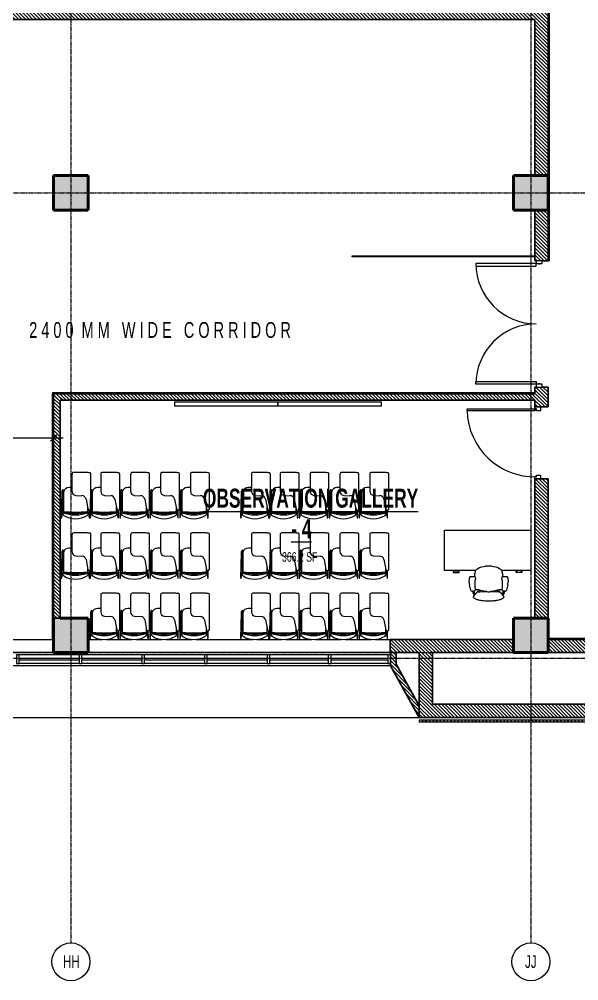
# Model space of a CAD drawing. Header units: millimetres. Extents: x -25222 to 91371, y -63339 to 20835.
# Drawn here: x 36837 to 46568, y -63101 to -46366 of the extents above; entities that cross this region are included whole.
import ezdxf

# ---------------------------------------------------------------- set-up
doc = ezdxf.new("R2010")
doc.units = ezdxf.units.MM
doc.linetypes.add('Grid Line', pattern=[22.225, 12.7, -3.175, 3.175, -3.175])
for name, color, linetype, lineweight in [('A-ANNO-DIMS', 211, 'Continuous', 9), ('A-ANNO-DIMS-110', 211, 'Continuous', 9), ('A-AREA-IDEN', 2, 'Continuous', 9), ('A-DOOR', 31, 'Continuous', 5), ('A-DOOR-FRAM', 31, 'Continuous', 5), ('A-GLAZ-CURT', 52, 'Continuous', 5), ('A-GLAZ-CWMG', 51, 'Continuous', 5), ('A-WALL', 113, 'Continuous', 5), ('A-WALL-PATT', 111, 'Continuous', 25), ('E-ELEC-EQPM', 71, 'Continuous', 5), ('G-ANNO-TEXT', 231, 'Continuous', 9), ('I-FURN', 30, 'Continuous', 5), ('S-COLS', 52, 'Continuous', 5), ('S-GRID', 1, 'Continuous', 9), ('S-GRID-IDEN', 1, 'Continuous', 9)]:
    doc.layers.add(name, color=color, linetype=linetype, lineweight=lineweight)
doc.styles.add('Swis721 Cn BT', font='swissc.ttf', dxfattribs={"width": 0.8, "height": 220})
doc.styles.add('Swis721 Cn BT_3', font='swissc.ttf', dxfattribs={"width": 0.8, "height": 165})
doc.styles.add('Swis721 Cn BT_4', font='swissc.ttf', dxfattribs={"width": 0.8, "height": 275})
doc.styles.add('Swis721 Cn BT_9', font='swissc.ttf', dxfattribs={"width": 0.8, "height": 330})
doc.styles.add('Swis721 Cn BT_B', font='swisscb.ttf', dxfattribs={"width": 0.8, "height": 330})
doc.dimstyles.new('Diagonal_-3_mm_Swiss', dxfattribs={"dimscale": 304.8, "dimtxt": 333.106598, "dimasz": 0.360892, "dimexe": 0.360892, "dimexo": 0.541339, "dimgap": 0.072178, "dimtad": 1, "dimdec": 0, "dimzin": 0, "dimdsep": 46, "dimtxsty": 'Swis721 Cn BT_9', "dimblk1": 'OBLIQUE', "dimblk2": 'OBLIQUE', "dimsah": 1, "dimcen": 0.09, "dimdle": 0.541339, "dimazin": 0, "dimtfac": 1, "dimtdec": 4, "dimtix": 1, "dimtmove": 0, "dimatfit": 3, "dimfxl": 1, "dimtvp": 1, "dimtolj": 1, "dimtzin": 0, "dimarcsym": 2})
pattern_1 = [(315, (14219.89, -54691.457), (30.869454, 30.869454), [])]

# ---------------------------------------------------------------- blocks, each defined once
blk = doc.blocks.new('Steelcase - Seating - Max Stacker 472 Series - Tablet Arm - Right - Coated Frame-376710-4_ FOURTH FLOOR - GA PLAN')
at = {"layer": 'I-FURN', "color": 53, "lineweight": 9}
for p, q in [((-248, 520), (-246, 393)), ((-223, 438), (-239, 520)), ((239, 520), (223, 438)), ((240, 83), (248, 520)), ((-269, 367), (-269, -241)), ((-235, 392), (-236, 455)), ((-236, 455), (-232, 437)), ((-221, 437), (-223, 438)), ((-222, 450), (-221, 437)), ((-221, 392), (-221, 381)), ((-184, 202), (-217, 372)), ((-163, 422), (-210, 417)), ((-210, 338), (-210, 417)), ((210, 417), (162, 422)), ((210, 77), (210, 417)), ((221, 437), (222, 446)), ((223, 438), (221, 437)), ((221, 53), (221, 392)), ((232, 437), (236, 455)), ((236, 455), (232, 81)), ((-5, 135), (-113, 140)), ((61, -237), (61, 65)), ((61, 0), (112, 0)), ((210, 77), (212, 42)), ((228, 69), (221, 53)), ((224, 40), (237, 67)), ((-188, -262), (35, -262))]:
    blk.add_line(p, q, dxfattribs=at)
for centre, radius, start, end in [((-243, 522), 5.1, 336.4263, 203.5737), ((0, 147), 395, 59.0332, 121.0097), ((243, 522), 5.1, 336.4263, 203.5737), ((-219, 442), 14.6, 201.1788, 260.7899), ((-217, 432), 6.31, 134.7031, 226.6218), ((-184, 452), 38.1, 121.0097, 184), ((0, -206), 679, 70.9959, 109.0041), ((0, -538), 990, 77.0842, 102.9158), ((-193, 600), 174, 260.7899, 273.058), ((-192, 392), 28.8, 92.4525, 180), ((-4, -3991), 4416, 87.4448, 92.4525), ((0, -3022), 3452, 86.942, 93.058), ((195, 631), 206, 266.942, 277.6105), ((192, 392), 29.1, 360, 87.4448), ((183, 451), 39.6, 352.1538, 59.0332), ((215, 432), 7.67, 326.8542, 39.5385), ((221, 438), 11.3, 277.6105, 351.9614), ((112, 101), 101, 270, 346.5192), ((218, 43), 6.35, 183, 335), ((209, 81), 22.6, 326.6575, 359.3425), ((201, 84), 39.9, 335, 359)]:
    blk.add_arc(centre, radius, start, end, dxfattribs=at)
for centre, major_axis, start_param, end_param in [((-242, 367), (26.1, 0), 0.191986, 3.141593), ((-109, 216), (76.2, 0), 3.333579, 4.660029), ((-9, 65), (69.8, 0), 0, 1.518436), ((-253, -241), (15.2, 0), 3.141593, 4.533681), ((-188, 120), (383, 0), 4.533681, 4.712389), ((35, -237), (-25.4, 0), 1.570796, 3.141593)]:
    blk.add_ellipse(centre, major_axis=major_axis, ratio=0.999106, start_param=start_param, end_param=end_param, dxfattribs=at)
blk = doc.blocks.new('Elect LCD face - 55_-1042574-4_ FOURTH FLOOR - GA PLAN')
at = {"layer": 'E-ELEC-EQPM', "color": 53, "lineweight": 9}
for p, q in [((39535, -53024), (41335, -53024)), ((39535, -53024), (39535, -53100)), ((41335, -53100), (41335, -53024)), ((41335, -53100), (39535, -53100))]:
    blk.add_line(p, q, dxfattribs=at)
blk = doc.blocks.new('HermanMiller_Seating_AE11_Aeron_WorkChair - Std Tlt Adj Arms FabPds Size A-438281-4_ FOURTH FLOOR - GA PLAN')
at = {"layer": 'I-FURN', "color": 53, "lineweight": 9}
for p, q in [((39, 337), (117, 333)), ((-211, 261), (-180, 238)), ((-180, 238), (-175, 251)), ((-180, 238), (-154, 218)), ((-175, 251), (-144, 268)), ((-154, 238), (-156, 225)), ((-156, 225), (-154, 218)), ((-133, 256), (-154, 238)), ((-154, 218), (-135, 203)), ((-144, 268), (-133, 271)), ((-135, 203), (-126, 193)), ((-133, 271), (-117, 275)), ((-117, 258), (-133, 256)), ((-126, 193), (-125, 180)), ((-125, 180), (-125, 151)), ((-125, 180), (-91, 177)), ((-117, 275), (-116, 287)), ((-117, 275), (-117, 258)), ((-97, 311), (-4, 333)), ((-95, 220), (-92, 233)), ((-95, 217), (-95, 220)), ((-92, 196), (-95, 217)), ((-91, 183), (-92, 196)), ((-91, 177), (-91, 183)), ((138, 243), (187, 238)), ((141, 308), (141, 255)), ((187, 238), (229, 228)), ((229, 228), (247, 222)), ((247, 222), (264, 208)), ((264, 208), (280, 186)), ((280, 186), (294, 158)), ((-99, 153), (-125, 151)), ((-125, 151), (-124, 33)), ((-124, 33), (-117, 86)), ((-117, 86), (-116, 95)), ((-116, 95), (-99, 153)), ((294, 158), (305, 124)), ((305, 124), (314, 86)), ((314, 86), (318, 54)), ((-124, -33), (-125, -151)), ((-125, -180), (-125, -151)), ((-125, -151), (-99, -153)), ((-117, -86), (-124, -33)), ((-116, -95), (-117, -86)), ((-99, -153), (-116, -95)), ((294, -158), (280, -186)), ((305, -124), (294, -158)), ((314, -86), (305, -124)), ((318, -54), (314, -86)), ((-180, -238), (-211, -261)), ((-180, -238), (-154, -218)), ((-175, -251), (-180, -238)), ((-144, -268), (-175, -251)), ((-154, -218), (-156, -225)), ((-156, -225), (-154, -238)), ((-135, -203), (-154, -218)), ((-154, -238), (-133, -256)), ((-133, -271), (-144, -268)), ((-126, -193), (-135, -203)), ((-133, -256), (-117, -258)), ((-117, -275), (-133, -271)), ((-125, -180), (-126, -193)), ((-91, -177), (-125, -180)), ((-117, -275), (-117, -258)), ((-116, -287), (-117, -275)), ((-4, -333), (-97, -311)), ((-95, -217), (-92, -196)), ((-95, -220), (-95, -217)), ((-92, -233), (-95, -220)), ((-92, -196), (-91, -183)), ((-91, -183), (-91, -177)), ((117, -333), (39, -337)), ((187, -238), (138, -243)), ((141, -255), (141, -308)), ((229, -228), (187, -238)), ((247, -222), (229, -228)), ((264, -208), (247, -222)), ((280, -186), (264, -208))]:
    blk.add_line(p, q, dxfattribs=at)
for centre, radius, start, end in [((31, 185), 152, 87.0643, 103.3925), ((-218, 252), 11.4, 52.4809, 89.3775), ((-92, 259), 25.4, 181.636, 262.725), ((-91, 286), 25.4, 103.3925, 178.698), ((457, -25), 584, 159.7776, 162.2357), ((-92, 259), 25.4, 262.725, 269.798), ((2, -198), 441, 75.7341, 102.2737), ((117, 253), 23.8, 255.7341, 335.4422), ((116, 308), 25.4, 0, 87.0643), ((116, 255), 25.4, 332.4862, 0), ((699, 0), 824, 177.709, 182.291), ((-111, 0), 432, 352.8004, 7.1996), ((457, 25), 584, 197.7643, 200.2224), ((-218, -252), 11.4, 270.6225, 307.5191), ((-92, -259), 25.4, 97.275, 178.364), ((-91, -286), 25.4, 181.302, 256.6075), ((-92, -259), 25.4, 90.202, 97.275), ((2, 198), 441, 257.7263, 284.2659), ((31, -185), 152, 256.6075, 272.9357), ((117, -253), 23.8, 24.5578, 104.2659), ((116, -308), 25.4, 272.9357, 0), ((116, -255), 25.4, 0, 27.5138)]:
    blk.add_arc(centre, radius, start, end, dxfattribs=at)
blk.add_open_spline([(-217, -264), (-221, -264), (-229, -262), (-243, -249), (-260, -217), (-277, -158), (-285, -95), (-289, -41), (-290, 14), (-288, 69), (-282, 120), (-276, 156), (-269, 187), (-260, 214), (-250, 236), (-240, 252), (-229, 262), (-221, 264), (-217, 264)], degree=3, knots=[-1, -1, -1, -1, -0.95, -0.9, -0.8, -0.7, -0.6, -0.55, -0.5, -0.4, -0.35, -0.3, -0.25, -0.2, -0.15, -0.1, -0.05, 0, 0, 0, 0], dxfattribs=at)
blk = doc.blocks.new('Desk - 1_5 x 0_7-V82-4_ FOURTH FLOOR - GA PLAN')
at = {"layer": 'I-FURN', "color": 53, "lineweight": 9}
for p, q in [((0, 0), (1500, 0)), ((0, -700), (0, 0)), ((1500, 0), (1500, -700)), ((546, -700), (0, -700)), ((152, -713), (159, -713)), ((152, -713), (152, -738)), ((152, -738), (254, -738)), ((159, -732), (159, -713)), ((248, -732), (159, -732)), ((248, -713), (254, -713)), ((248, -713), (248, -732)), ((254, -738), (254, -713)), ((1500, -700), (992, -700)), ((1246, -713), (1252, -713)), ((1246, -738), (1246, -713)), ((1348, -738), (1246, -738)), ((1252, -713), (1252, -732)), ((1252, -732), (1341, -732)), ((1341, -713), (1348, -713)), ((1341, -732), (1341, -713)), ((1348, -713), (1348, -738))]:
    blk.add_line(p, q, dxfattribs=at)
blk = doc.blocks.new('MM-HOSPITAL A_B BLOCK 2022_05_19_Interiors_rvt-1-4_ FOURTH FLOOR - GA PLAN')
at = {"layer": 'A-WALL', "color": 10, "lineweight": 9}
for p, q in [((46055, -46179), (46055, -50569)), ((42630, -50484), (45785, -50484)), ((42630, -50504), (42630, -50484)), ((45785, -50504), (42630, -50504)), ((46035, -50569), (46055, -50569)), ((37415, -52864), (45785, -52864)), ((37415, -52864), (37415, -52884)), ((37415, -57159), (37415, -52884)), ((37435, -57159), (37415, -57159)), ((46055, -57139), (49050, -57139))]:
    blk.add_line(p, q, dxfattribs=at)
at = {"color": 53, "lineweight": 9}
for p in [(0, 0), (1800, 0)]:
    blk.add_blockref('Elect LCD face - 55_-1042574-4_ FOURTH FLOOR - GA PLAN', p, dxfattribs=at)
for name, p, rotation in [('Steelcase - Seating - Max Stacker 472 Series - Tablet Arm - Right - Coated Frame-376710-4_ FOURTH FLOOR - GA PLAN', (37815, -54518), 180), ('Steelcase - Seating - Max Stacker 472 Series - Tablet Arm - Right - Coated Frame-376710-4_ FOURTH FLOOR - GA PLAN', (38315, -54518), 180), ('Steelcase - Seating - Max Stacker 472 Series - Tablet Arm - Right - Coated Frame-376710-4_ FOURTH FLOOR - GA PLAN', (38835, -54518), 180), ('Steelcase - Seating - Max Stacker 472 Series - Tablet Arm - Right - Coated Frame-376710-4_ FOURTH FLOOR - GA PLAN', (39355, -54518), 180), ('Steelcase - Seating - Max Stacker 472 Series - Tablet Arm - Right - Coated Frame-376710-4_ FOURTH FLOOR - GA PLAN', (39875, -54518), 180), ('Steelcase - Seating - Max Stacker 472 Series - Tablet Arm - Right - Coated Frame-376710-4_ FOURTH FLOOR - GA PLAN', (40935, -54518), 180), ('Steelcase - Seating - Max Stacker 472 Series - Tablet Arm - Right - Coated Frame-376710-4_ FOURTH FLOOR - GA PLAN', (41435, -54518), 180), ('Steelcase - Seating - Max Stacker 472 Series - Tablet Arm - Right - Coated Frame-376710-4_ FOURTH FLOOR - GA PLAN', (41955, -54518), 180), ('Steelcase - Seating - Max Stacker 472 Series - Tablet Arm - Right - Coated Frame-376710-4_ FOURTH FLOOR - GA PLAN', (42475, -54518), 180), ('Steelcase - Seating - Max Stacker 472 Series - Tablet Arm - Right - Coated Frame-376710-4_ FOURTH FLOOR - GA PLAN', (42995, -54518), 180), ('Steelcase - Seating - Max Stacker 472 Series - Tablet Arm - Right - Coated Frame-376710-4_ FOURTH FLOOR - GA PLAN', (37815, -55569), 180), ('Steelcase - Seating - Max Stacker 472 Series - Tablet Arm - Right - Coated Frame-376710-4_ FOURTH FLOOR - GA PLAN', (38315, -55569), 180), ('Steelcase - Seating - Max Stacker 472 Series - Tablet Arm - Right - Coated Frame-376710-4_ FOURTH FLOOR - GA PLAN', (38835, -55569), 180), ('Steelcase - Seating - Max Stacker 472 Series - Tablet Arm - Right - Coated Frame-376710-4_ FOURTH FLOOR - GA PLAN', (39355, -55569), 180), ('Steelcase - Seating - Max Stacker 472 Series - Tablet Arm - Right - Coated Frame-376710-4_ FOURTH FLOOR - GA PLAN', (39875, -55569), 180), ('Steelcase - Seating - Max Stacker 472 Series - Tablet Arm - Right - Coated Frame-376710-4_ FOURTH FLOOR - GA PLAN', (40935, -55569), 180), ('Steelcase - Seating - Max Stacker 472 Series - Tablet Arm - Right - Coated Frame-376710-4_ FOURTH FLOOR - GA PLAN', (41435, -55569), 180), ('Steelcase - Seating - Max Stacker 472 Series - Tablet Arm - Right - Coated Frame-376710-4_ FOURTH FLOOR - GA PLAN', (41955, -55569), 180), ('Steelcase - Seating - Max Stacker 472 Series - Tablet Arm - Right - Coated Frame-376710-4_ FOURTH FLOOR - GA PLAN', (42475, -55569), 180), ('Steelcase - Seating - Max Stacker 472 Series - Tablet Arm - Right - Coated Frame-376710-4_ FOURTH FLOOR - GA PLAN', (42995, -55569), 180), ('Desk - 1_5 x 0_7-V82-4_ FOURTH FLOOR - GA PLAN', (44232, -55259), 359.9999951703269), ('HermanMiller_Seating_AE11_Aeron_WorkChair - Std Tlt Adj Arms FabPds Size A-438281-4_ FOURTH FLOOR - GA PLAN', (45001, -56204), 90.00000000000144), ('Steelcase - Seating - Max Stacker 472 Series - Tablet Arm - Right - Coated Frame-376710-4_ FOURTH FLOOR - GA PLAN', (38315, -56619), 180), ('Steelcase - Seating - Max Stacker 472 Series - Tablet Arm - Right - Coated Frame-376710-4_ FOURTH FLOOR - GA PLAN', (38835, -56619), 180), ('Steelcase - Seating - Max Stacker 472 Series - Tablet Arm - Right - Coated Frame-376710-4_ FOURTH FLOOR - GA PLAN', (39355, -56619), 180), ('Steelcase - Seating - Max Stacker 472 Series - Tablet Arm - Right - Coated Frame-376710-4_ FOURTH FLOOR - GA PLAN', (39875, -56619), 180), ('Steelcase - Seating - Max Stacker 472 Series - Tablet Arm - Right - Coated Frame-376710-4_ FOURTH FLOOR - GA PLAN', (40935, -56619), 180), ('Steelcase - Seating - Max Stacker 472 Series - Tablet Arm - Right - Coated Frame-376710-4_ FOURTH FLOOR - GA PLAN', (41435, -56619), 180), ('Steelcase - Seating - Max Stacker 472 Series - Tablet Arm - Right - Coated Frame-376710-4_ FOURTH FLOOR - GA PLAN', (41955, -56619), 180), ('Steelcase - Seating - Max Stacker 472 Series - Tablet Arm - Right - Coated Frame-376710-4_ FOURTH FLOOR - GA PLAN', (42475, -56619), 180), ('Steelcase - Seating - Max Stacker 472 Series - Tablet Arm - Right - Coated Frame-376710-4_ FOURTH FLOOR - GA PLAN', (42995, -56619), 180)]:
    blk.add_blockref(name, p, dxfattribs=dict(at, rotation=rotation))
blk = doc.blocks.new('M_Concrete-Rectangular-Column - 600 x 600-V1-4_ FOURTH FLOOR - GA PLAN')
at = {"layer": 'S-COLS'}
blk.add_hatch(color=55, dxfattribs=at).paths.add_polyline_path([(300, 300), (-300, 300), (-300, -300), (300, -300)], flags=0)
at = {"layer": 'S-COLS', "color": 250, "lineweight": 50}
for p, q in [((300, 300), (-300, 300)), ((-300, 300), (-300, -300)), ((300, -300), (300, 300)), ((-300, -300), (300, -300))]:
    blk.add_line(p, q, dxfattribs=at)
blk = doc.blocks.new('M_Concrete-Rectangular-Column - 600 x 600-11938161-4_ FOURTH FLOOR - GA PLAN')
at = {"layer": 'S-COLS'}
blk.add_hatch(color=55, dxfattribs=at).paths.add_polyline_path([(300, 172), (300, 300), (-300, 300), (-300, -300), (300, -300), (300, -185)], flags=0)
at = {"layer": 'S-COLS', "color": 250, "lineweight": 50}
for p, q in [((300, 300), (-300, 300)), ((-300, 300), (-300, -300)), ((300, -300), (300, 300)), ((-300, -300), (300, -300))]:
    blk.add_line(p, q, dxfattribs=at)
blk = doc.blocks.new('M_Door-Passage-Double-Flush - D 2_2-14736277-4_ FOURTH FLOOR - GA PLAN')
at = {"layer": 'A-DOOR'}
for p, q in [((-1050, 96.35), (-1050, 1146.35)), ((-1050, 1146.35), (-1005, 1146.35)), ((-1005, 1146.35), (-1005, 96.35)), ((1050, 1146.35), (1005, 1146.35)), ((1005, 1146.35), (1005, 96.35)), ((1050, 96.35), (1050, 1146.35)), ((-1005, 96.35), (-1050, 96.35)), ((1005, 96.35), (1050, 96.35))]:
    blk.add_line(p, q, dxfattribs=at)
for centre, start, end in [((-1050, 96.35), 0, 90), ((1050, 96.35), 90, 180)]:
    blk.add_arc(centre, 1050, start, end, dxfattribs=at)
at = {"layer": 'A-DOOR-FRAM'}
for p, q in [((-1050, 96.35), (-1100, 96.35)), ((-1100, 96.35), (-1100, -3.65)), ((-1050, 46.5875), (-1050, 96.35)), ((-1034.125, 46.5875), (-1050, 46.5875)), ((-1050, -3.65), (-1050, 45.5625)), ((-1050, 45.5625), (-1034.125, 45.5625)), ((-1034.125, 45.5625), (-1034.125, 46.5875)), ((1050, 46.5875), (1034.125, 46.5875)), ((1034.125, 46.5875), (1034.125, 45.5625)), ((1034.125, 45.5625), (1050, 45.5625)), ((1050, 96.35), (1050, 46.5875)), ((1100, 96.35), (1050, 96.35)), ((1050, 45.5625), (1050, -3.65)), ((1100, -3.65), (1100, 96.35)), ((-1100, -3.65), (-1050, -3.65)), ((1050, -3.65), (1100, -3.65))]:
    blk.add_line(p, q, dxfattribs=at)
blk = doc.blocks.new('Rectangular Mullion - 50 x 150mm-11328795-4_ FOURTH FLOOR - GA PLAN')
at = {"layer": 'A-GLAZ-CWMG'}
for p, q in [((-50, 75), (0, 75)), ((-50, -75), (-50, 75)), ((0, 75), (0, -75)), ((0, -75), (-50, -75))]:
    blk.add_line(p, q, dxfattribs=at)
blk = doc.blocks.new('DC_SglFl-W-Int - D 1_25-12383858-4_ FOURTH FLOOR - GA PLAN')
at = {"layer": 'A-DOOR'}
for p, q in [((560, 115), (560, 1295)), ((560, 1295), (590, 1295)), ((590, 1295), (590, 115)), ((590, 115), (560, 115))]:
    blk.add_line(p, q, dxfattribs=at)
blk.add_arc((590, 115), 1180, 91.4564, 181.4564, dxfattribs=at)
at = {"layer": 'A-DOOR-FRAM'}
for p, q in [((-625, 15), (-625, 115)), ((-625, 115), (-590, 115)), ((-560, 15), (-625, 15)), ((-590, 85), (-590, 115)), ((-590, 85), (-560, 85)), ((-560, 85), (-560, 15)), ((560, 85), (590, 85)), ((560, 15), (560, 85)), ((625, 15), (560, 15)), ((590, 115), (625, 115)), ((590, 85), (590, 115)), ((625, 115), (625, 15))]:
    blk.add_line(p, q, dxfattribs=at)
blk = doc.blocks.new('Walls 7 - Walls 4-11305199-4_ FOURTH FLOOR - GA PLAN')
at = {"layer": 'A-WALL-PATT', "lineweight": 5}
h = blk.add_hatch(dxfattribs=at)
h.set_pattern_fill('FP_4', color=9, style=0, pattern_type=2)
h.set_pattern_definition([(45, (54691.457, 14219.89), (-30.869454, 30.869454), [])])
h.paths.add_polyline_path([(58519, 18925), (57619, 19425), (57389, 19425), (57389, 19325), (57593, 19325), (58313, 18925)], flags=0)
h.paths.add_polyline_path([(58519, 43795), (58313, 43795), (57593, 43395), (57389, 43395), (57389, 43295), (57619, 43295), (58519, 43795)], flags=0)
at = {"layer": 'A-WALL', "lineweight": 25}
for p, q in [((58313, 43795), (57593, 43395)), ((57619, 43295), (58519, 43795)), ((58519, 43795), (58313, 43795)), ((57593, 43395), (57389, 43395)), ((57389, 43395), (57389, 43295)), ((57389, 43295), (57619, 43295))]:
    blk.add_line(p, q, dxfattribs=at)
at = {"layer": 'A-WALL'}
for p, q in [((58519, 18925), (58519, 43795)), ((57619, 43295), (57619, 19425))]:
    blk.add_line(p, q, dxfattribs=at)
blk = doc.blocks.new('System Panel - Glazed-11328794-4_ FOURTH FLOOR - GA PLAN')
at = {"layer": 'A-GLAZ-CURT'}
for p, q in [((520, 12.5), (-520, 12.5)), ((-520, 12.5), (-520, -12.5)), ((520, -12.5), (520, 12.5)), ((-520, -12.5), (520, -12.5))]:
    blk.add_line(p, q, dxfattribs=at)
blk = doc.blocks.new('Rectangular Mullion - 50 x 150mm-9824124-4_ FOURTH FLOOR - GA PLAN')
at = {"layer": 'A-GLAZ-CWMG'}
for p, q in [((7708, 14801), (8748, 14801)), ((7708, 14651), (8748, 14651))]:
    blk.add_line(p, q, dxfattribs=at)
blk = doc.blocks.new('Rectangular Mullion - 50 x 150mm-11328792-4_ FOURTH FLOOR - GA PLAN')
at = {"layer": 'A-GLAZ-CWMG'}
for p, q in [((-25, 75), (25, 75)), ((-25, -75), (-25, 75)), ((25, 75), (25, -75)), ((25, -75), (-25, -75))]:
    blk.add_line(p, q, dxfattribs=at)
blk = doc.blocks.new('System Panel - Glazed-11371013-4_ FOURTH FLOOR - GA PLAN')
at = {"layer": 'A-GLAZ-CURT'}
for p, q in [((507, 12), (-507, 12)), ((-507, 12), (-507, -13)), ((507, -13), (507, 12)), ((-507, -13), (507, -13))]:
    blk.add_line(p, q, dxfattribs=at)
blk = doc.blocks.new('Rectangular Mullion - 50 x 150mm-11370100-4_ FOURTH FLOOR - GA PLAN')
at = {"layer": 'A-GLAZ-CWMG'}
for p, q in [((42210, -57429), (41197, -57429)), ((42210, -57579), (41197, -57579))]:
    blk.add_line(p, q, dxfattribs=at)
blk = doc.blocks.new('System Panel - Glazed-11371012-4_ FOURTH FLOOR - GA PLAN')
at = {"layer": 'A-GLAZ-CURT'}
for p, q in [((494, 12), (-494, 12)), ((-494, 12), (-494, -12)), ((494, -12), (494, 12)), ((-494, -12), (494, -12))]:
    blk.add_line(p, q, dxfattribs=at)
blk = doc.blocks.new('Rectangular Mullion - 50 x 150mm-11370103-4_ FOURTH FLOOR - GA PLAN')
at = {"layer": 'A-GLAZ-CWMG'}
for p, q in [((20463, -57429), (19475, -57429)), ((20463, -57579), (19475, -57579))]:
    blk.add_line(p, q, dxfattribs=at)
blk = doc.blocks.new('Grid - M_Grid Head - Circle 2-3337206-4_ FOURTH FLOOR - GA PLAN')
at = {"layer": 'S-GRID-IDEN'}
blk.add_circle((0, 0), 3, dxfattribs=at)
blk = doc.blocks.new('DIMBLOCK149-4_ FOURTH FLOOR - GA PLAN')
at = {"layer": 'A-ANNO-DIMS-110', "transparency": 16777216}
for p, q in [((37600, -53655), (34870, -53655)), ((35035, -53568), (35035, -53765)), ((35035, -53655), (35035, -53568)), ((37435, -53568), (37435, -53765)), ((37435, -53655), (37435, -53568))]:
    blk.add_line(p, q, dxfattribs=at)
at = {"layer": 'A-ANNO-DIMS-110', "lineweight": 25, "transparency": 16777216}
for p, q in [((35035, -53655), (34980, -53710)), ((35035, -53655), (35090, -53600)), ((37435, -53655), (37380, -53710)), ((37435, -53655), (37490, -53600))]:
    blk.add_line(p, q, dxfattribs=at)
at = {"layer": 'A-ANNO-DIMS-110', "color": 0, "transparency": 16777216, "insert": (35886, -53197), "char_height": 330, "width": 837.53, "attachment_point": 1, "line_spacing_factor": 0.961347, "style": 'Swis721 Cn BT_9'}
blk.add_mtext('2400', dxfattribs=at)
blk = doc.blocks.new('_Oblique')
at = {"color": 0, "linetype": 'ByBlock', "lineweight": -2}
blk.add_line((-0.5, -0.5), (0.5, 0.5), dxfattribs=at)

msp = doc.modelspace()

# ---------------------------------------------------------------- hatches: boundary and pattern name
at = {"layer": 'A-WALL-PATT', "lineweight": 5}
h = msp.add_hatch(dxfattribs=at)
h.set_pattern_fill('FP_1', color=9, style=0, pattern_type=2)
h.set_pattern_definition(pattern_1)
h.paths.add_polyline_path([(41150.1, -46368.7), (41265.1, -46368.7), (41265.1, -25618.7), (41150.1, -25618.7), (41150.1, -46253.7)], flags=0)
h = msp.add_hatch(dxfattribs=at)
h.set_pattern_fill('FP_1', color=9, style=0, pattern_type=2)
h.set_pattern_definition(pattern_1)
h.paths.add_polyline_path([(46035.1, -56788.7), (46035.1, -54363.7), (45805.1, -54363.7), (45805.1, -56788.7)], flags=0)
h.paths.add_polyline_path([(45805.1, -53113.7), (46035.1, -53113.7), (46035.1, -52768.7), (45805.1, -52768.7), (45805.1, -52998.7)], flags=0)
h.paths.add_polyline_path([(45930.1, -50568.7), (46035.1, -50568.7), (46035.1, -49688.7), (45805.1, -49688.7), (45805.1, -50568.7), (45880.9, -50568.7)], flags=0)
h.paths.add_polyline_path([(45805.1, -49088.7), (46035.1, -49088.7), (46035.1, -46178.7), (45805.1, -46178.7), (45805.1, -47556.4)], flags=0)
h.paths.add_polyline_path([(46035.1, -44928.7), (46034, -41688.7), (45805.1, -41688.7), (45805.1, -44928.7)], flags=0)
h = msp.add_hatch(dxfattribs=at)
h.set_pattern_fill('FP_1', color=9, style=0, pattern_type=2)
h.set_pattern_definition(pattern_1)
h.paths.add_polyline_path([(19655.4, -46368.7), (41150.1, -46368.7), (41150.1, -46253.7), (8550.1, -46253.7), (8550.1, -46368.7), (19630, -46368.7)], flags=0)
h = msp.add_hatch(dxfattribs=at)
h.set_pattern_fill('FP_1', color=9, style=0, pattern_type=2)
h.set_pattern_definition(pattern_1)
h.paths.add_polyline_path([(42285.1, -46368.7), (45805.1, -46368.7), (45805.1, -46253.7), (41265.1, -46253.7), (41265.1, -46368.7), (42235.1, -46368.7)], flags=0)
h = msp.add_hatch(dxfattribs=at)
h.set_pattern_fill('FP_1', color=9, style=0, pattern_type=2)
h.set_pattern_definition(pattern_1)
h.paths.add_polyline_path([(37435.1, -56788.7), (37550.1, -56788.7), (37550.1, -52883.7), (37435.1, -52883.7), (37435.1, -56762.9)], flags=0)
h = msp.add_hatch(dxfattribs=at)
h.set_pattern_fill('FP_1', color=9, style=0, pattern_type=2)
h.set_pattern_definition(pattern_1)
h.paths.add_polyline_path([(42762, -52998.7), (45805.1, -52998.7), (45805.1, -52883.7), (37550.1, -52883.7), (37550.1, -52998.7), (40925.6, -52998.7)], flags=0)
h = msp.add_hatch(dxfattribs=at)
h.set_pattern_fill('FP_1', color=9, style=0, pattern_type=2)
h.set_pattern_definition(pattern_1)
h.paths.add_polyline_path([(43287.1, -57388.7), (45435.1, -57388.7), (45435.1, -57158.7), (43287.1, -57158.7)], flags=0)
h = msp.add_hatch(dxfattribs=at)
h.set_pattern_fill('FP_1', color=9, style=0, pattern_type=2)
h.set_pattern_definition(pattern_1)
h.paths.add_polyline_path([(51943.8, -57388.7), (53505.1, -57388.7), (53505.1, -57158.7), (46035.1, -57158.7), (46035.1, -57388.7), (50107.5, -57388.7)], flags=0)
h = msp.add_hatch(dxfattribs=at)
h.set_pattern_fill('FP_1', color=9, style=0, pattern_type=2)
h.set_pattern_definition(pattern_1)
h.paths.add_polyline_path([(44025.1, -58288.7), (44025.1, -57388.7), (43795.1, -57388.7), (43795.1, -58288.7)], flags=0)
h = msp.add_hatch(dxfattribs=at)
h.set_pattern_fill('FP_1', color=9, style=0, pattern_type=2)
h.set_pattern_definition(pattern_1)
h.paths.add_polyline_path([(55616.6, -58518.7), (62381.1, -58518.7), (62381.1, -58288.7), (43795.1, -58288.7), (43795.1, -58518.7), (48271.1, -58518.7)], flags=0)
h.paths.add_polyline_path([(-18494.9, -58518.7), (-16564.9, -58518.7), (-16564.9, -58288.7), (-19394.9, -58288.7), (-19394.9, -58518.7), (-19164.9, -58518.7)], flags=0)
h.paths.add_polyline_path([(18889.2, -58518.7), (18925, -58518.7), (18925, -58288.7), (13205.1, -58288.7), (13205.1, -58518.7)], flags=0)
h = msp.add_hatch(dxfattribs=at)
h.set_pattern_fill('FP_1', color=9, style=0, pattern_type=2)
h.set_pattern_definition(pattern_1)
h.paths.add_polyline_path([(55616.6, -58593.7), (62455.1, -58593.7), (62455.1, -58563.7), (43795.1, -58563.7), (43795.1, -58593.7), (48271.1, -58593.7)], flags=0)
h.paths.add_polyline_path([(-19394.9, -58593.7), (-16564.9, -58593.7), (-16564.9, -58563.7), (-19454.9, -58563.7), (-19454.9, -58593.7)], flags=0)
h.paths.add_polyline_path([(18695, -58593.7), (18925, -58593.7), (18925, -58563.7), (13205.1, -58563.7), (13205.1, -58593.7)], flags=0)
at = {"layer": 'S-COLS'}
for points in [[(37712, -57388.7), (38035.1, -57388.7), (38035.1, -56788.7), (37435.1, -56788.7), (37435.1, -57388.7)], [(46035.1, -57388.7), (46035.1, -56788.7), (45435.1, -56788.7), (45435.1, -57388.7)]]:
    msp.add_hatch(color=8, dxfattribs=at).paths.add_polyline_path(points, flags=0)

# ---------------------------------------------------------------- linework, layer by layer
at = {"layer": 'A-WALL', "lineweight": 25}
for p, q in [((46035.1, -49088.7), (46035.1, -46178.7)), ((35035.1, -46368.7), (45805.1, -46368.7)), ((45805.1, -46368.7), (45805.1, -49088.7)), ((45805.1, -49688.7), (45805.1, -50568.7)), ((46035.1, -50568.7), (46035.1, -49688.7)), ((45805.1, -50568.7), (45830.1, -50568.7)), ((45930.1, -50568.7), (46035.1, -50568.7)), ((45805.1, -52768.7), (45805.1, -52883.7)), ((45830.1, -52768.7), (45805.1, -52768.7)), ((46035.1, -52768.7), (45930.1, -52768.7)), ((46035.1, -53113.7), (46035.1, -52768.7)), ((37435.1, -52883.7), (37435.1, -56788.7)), ((45805.1, -52883.7), (37435.1, -52883.7)), ((37550.1, -56788.7), (37550.1, -52998.7)), ((37550.1, -52998.7), (45805.1, -52998.7)), ((45805.1, -52998.7), (45805.1, -53113.7)), ((45805.1, -53113.7), (46035.1, -53113.7)), ((45805.1, -54363.7), (45805.1, -56788.7)), ((46035.1, -54363.7), (45805.1, -54363.7)), ((46035.1, -56788.7), (46035.1, -54363.7)), ((45805.1, -56788.7), (46035.1, -56788.7)), ((45435.1, -57158.7), (43287.1, -57158.7)), ((43287.1, -57158.7), (43287.1, -57388.7)), ((45435.1, -57388.7), (45435.1, -57158.7)), ((49070.1, -57158.7), (46035.1, -57158.7)), ((46035.1, -57158.7), (46035.1, -57388.7)), ((43287.1, -57388.7), (43795.1, -57388.7)), ((43795.1, -57388.7), (43795.1, -58518.7)), ((44025.1, -58288.7), (44025.1, -57388.7)), ((44025.1, -57388.7), (45435.1, -57388.7)), ((46035.1, -57388.7), (53505.1, -57388.7)), ((62151.1, -58288.7), (44025.1, -58288.7)), ((43795.1, -58518.7), (62381.1, -58518.7))]:
    msp.add_line(p, q, dxfattribs=at)
at = {"layer": 'A-WALL'}
for p, q in [((37435.1, -56788.7), (37550.1, -56788.7)), ((35035.1, -57158.7), (37415.1, -57158.7)), ((38035.1, -57158.7), (38283.2, -57158.7)), ((38347.7, -57158.7), (38803.2, -57158.7)), ((38867.7, -57158.7), (39323.2, -57158.7)), ((39387.7, -57158.7), (39843.2, -57158.7)), ((39907.7, -57158.7), (40903.2, -57158.7)), ((40967.7, -57158.7), (41403.2, -57158.7)), ((41467.7, -57158.7), (41923.2, -57158.7)), ((41987.7, -57158.7), (42443.2, -57158.7)), ((42507.7, -57158.7), (42963.2, -57158.7)), ((43027.7, -57158.7), (43287.1, -57158.7)), ((37435.1, -57388.7), (30035.1, -57388.7)), ((43287.1, -57388.7), (38035.1, -57388.7)), ((62425.1, -58563.7), (43795.1, -58563.7)), ((43795.1, -58563.7), (43795.1, -58593.7)), ((43795.1, -58593.7), (62455.1, -58593.7))]:
    msp.add_line(p, q, dxfattribs=at)
at = {"layer": 'S-COLS'}
msp.add_line((37550.1, -56788.7), (37435.1, -56788.7), dxfattribs=at)
at = {"layer": 'S-COLS', "color": 250, "lineweight": 50}
for p, q in [((37435.1, -56788.7), (37435.1, -57388.7)), ((38035.1, -56788.7), (37550.1, -56788.7)), ((38035.1, -57388.7), (38035.1, -56788.7)), ((46035.1, -56788.7), (45435.1, -56788.7)), ((45435.1, -56788.7), (45435.1, -57388.7)), ((46035.1, -57388.7), (46035.1, -56788.7)), ((37435.1, -57388.7), (38035.1, -57388.7)), ((45435.1, -57388.7), (46035.1, -57388.7))]:
    msp.add_line(p, q, dxfattribs=at)
at = {"layer": 'S-GRID', "linetype": 'Grid Line'}
for p, q in [((37735.1, 20089.7), (37735.1, -62440.6)), ((45735.1, 20089.7), (45735.1, -62440.6)), ((-24562.2, -49388.7), (90711.2, -49388.7)), ((-24562.2, -57388.7), (90711.2, -57388.7)), ((-24562.2, -57488.7), (90711.2, -57488.7))]:
    msp.add_line(p, q, dxfattribs=at)

# ---------------------------------------------------------------- block references
at = {"lineweight": 5}
msp.add_blockref('MM-HOSPITAL A_B BLOCK 2022_05_19_Interiors_rvt-1-4_ FOURTH FLOOR - GA PLAN', (0, 0), dxfattribs=at)
at = {"layer": 'A-DOOR', "rotation": 90.00000000000007}
for name, p in [('M_Door-Passage-Double-Flush - D 2_2-14736277-4_ FOURTH FLOOR - GA PLAN', (45926.4, -51668.7)), ('DC_SglFl-W-Int - D 1_25-12383858-4_ FOURTH FLOOR - GA PLAN', (45920.1, -53738.7))]:
    msp.add_blockref(name, p, dxfattribs=at)
at = {"layer": 'A-GLAZ-CURT'}
for name, p in [('System Panel - Glazed-11328794-4_ FOURTH FLOOR - GA PLAN', (37356.5, -57503.7)), ('System Panel - Glazed-11328794-4_ FOURTH FLOOR - GA PLAN', (38446.5, -57503.7)), ('System Panel - Glazed-11328794-4_ FOURTH FLOOR - GA PLAN', (39536.5, -57503.7)), ('System Panel - Glazed-11328794-4_ FOURTH FLOOR - GA PLAN', (40626.5, -57503.7)), ('System Panel - Glazed-11371013-4_ FOURTH FLOOR - GA PLAN', (41703.2, -57503.7)), ('System Panel - Glazed-11371012-4_ FOURTH FLOOR - GA PLAN', (42753.9, -57503.7))]:
    msp.add_blockref(name, p, dxfattribs=at)
at = {"layer": 'A-GLAZ-CWMG', "extrusion": (0, 0, -1), "rotation": 180}
for name, p in [('Rectangular Mullion - 50 x 150mm-11328792-4_ FOURTH FLOOR - GA PLAN', (-36811.5, -57503.7)), ('Rectangular Mullion - 50 x 150mm-11328792-4_ FOURTH FLOOR - GA PLAN', (-37901.5, -57503.7)), ('Rectangular Mullion - 50 x 150mm-11328792-4_ FOURTH FLOOR - GA PLAN', (-38991.5, -57503.7)), ('Rectangular Mullion - 50 x 150mm-11328792-4_ FOURTH FLOOR - GA PLAN', (-40081.5, -57503.7)), ('Rectangular Mullion - 50 x 150mm-11328792-4_ FOURTH FLOOR - GA PLAN', (-41171.5, -57503.7)), ('Rectangular Mullion - 50 x 150mm-11328792-4_ FOURTH FLOOR - GA PLAN', (-42234.8, -57503.7)), ('Rectangular Mullion - 50 x 150mm-11328795-4_ FOURTH FLOOR - GA PLAN', (-43298.1, -57503.7))]:
    msp.add_blockref(name, p, dxfattribs=at)
at = {"layer": 'A-GLAZ-CWMG', "rotation": 180}
for p in [(45584.1, -42777.5), (46674.1, -42777.5), (47764.1, -42777.5), (48854.1, -42777.5)]:
    msp.add_blockref('Rectangular Mullion - 50 x 150mm-9824124-4_ FOURTH FLOOR - GA PLAN', p, dxfattribs=at)
at = {"layer": 'A-GLAZ-CWMG'}
for name, p in [('Rectangular Mullion - 50 x 150mm-11370100-4_ FOURTH FLOOR - GA PLAN', (0, 0)), ('Rectangular Mullion - 50 x 150mm-11370103-4_ FOURTH FLOOR - GA PLAN', (22784.8, 0))]:
    msp.add_blockref(name, p, dxfattribs=at)
at = {"layer": 'A-WALL', "rotation": 270.0000000000001}
msp.add_blockref('Walls 7 - Walls 4-11305199-4_ FOURTH FLOOR - GA PLAN', (0, 0), dxfattribs=at)
at = {"layer": 'S-COLS', "rotation": 270.0000000000001}
for name, p in [('M_Concrete-Rectangular-Column - 600 x 600-11938161-4_ FOURTH FLOOR - GA PLAN', (37735.1, -49388.7)), ('M_Concrete-Rectangular-Column - 600 x 600-V1-4_ FOURTH FLOOR - GA PLAN', (45735.1, -49388.7))]:
    msp.add_blockref(name, p, dxfattribs=at)
at = {"layer": 'S-GRID-IDEN', "xscale": 110, "yscale": 110, "zscale": 110, "rotation": 180}
for p in [(37735.1, -62770.6), (45735.1, -62770.6)]:
    msp.add_blockref('Grid - M_Grid Head - Circle 2-3337206-4_ FOURTH FLOOR - GA PLAN', p, dxfattribs=at)

# ---------------------------------------------------------------- texts
at = {"layer": 'A-AREA-IDEN', "attachment_point": 1}
for s, insert, char_height, width, style in [('\\LOBSERVATION GALLERY', (40030.7, -54536.6), 330, 4183.526, 'Swis721 Cn BT_B'), ('\\L- 4', (41567.4, -55067.7), 330, 465.62, 'Swis721 Cn BT_B'), ('366.2 SF', (41407, -55642.6), 165, 698.43, 'Swis721 Cn BT_3')]:
    msp.add_mtext(s, dxfattribs=dict(at, insert=insert, char_height=char_height, width=width, style=style))
at = {"layer": 'G-ANNO-TEXT', "color": 7, "insert": (37009.7, -51636.8), "char_height": 275, "width": 5650.935, "attachment_point": 1, "style": 'Swis721 Cn BT_4'}
msp.add_mtext('2 4 0 0  M M   W I D E   C O R R I D O R ', dxfattribs=at)
at = {"layer": 'S-GRID-IDEN', "char_height": 220, "attachment_point": 1, "style": 'Swis721 Cn BT'}
for s, insert, width in [('HH', (37598.4, -62656.6), 324.523), ('JJ', (45633.2, -62656.6), 239.865)]:
    msp.add_mtext(s, dxfattribs=dict(at, insert=insert, width=width))

# ---------------------------------------------------------------- dimensions: what is measured, and where the dimension line sits
at = {"layer": 'A-ANNO-DIMS'}
dim = msp.add_linear_dim(base=(35035.1, -53654.8), p1=(37435.1, -53732.6), p2=(35035.1, -53732.6), dimstyle='Diagonal_-3_mm_Swiss', override={"dimpost": '<>', "dimfxl": 2400}, dxfattribs=at)
dim.commit()
dim.dimension.update_dxf_attribs({"geometry": 'DIMBLOCK149-4_ FOURTH FLOOR - GA PLAN', "text_midpoint": (36235.1, -53463.2)})

doc.saveas('drawing.dxf')
